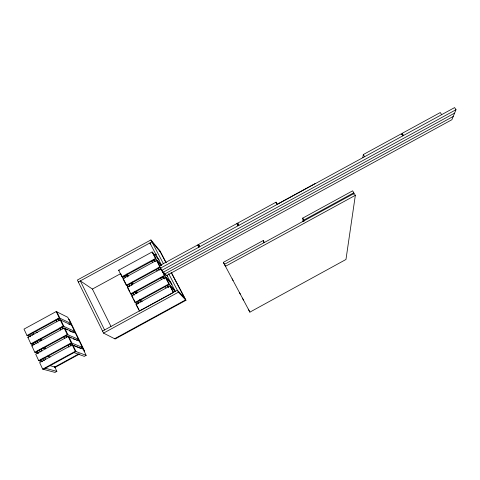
<?xml version="1.0" encoding="UTF-8"?>
<svg xmlns="http://www.w3.org/2000/svg" width="480" height="480" viewBox="0 0 480 480"><rect width="100%" height="100%" fill="white"/><g stroke="black" fill="none" stroke-linecap="round" stroke-linejoin="round"><path stroke-width="0.72" d="M353.586 194.184L353.784 192.768L352.62 190.848L302.754 218.1L303.018 221.682M224.43 264.324L354.174 193.404L355.338 195.324L345.972 259.476L249.906 312.126L248.286 309.156M362.838 157.518L363.288 154.572L401.436 133.752L402.792 135.876M401.856 134.598L402.198 133.332L440.274 112.554L441.66 114.666M160.374 268.212L454.602 107.598L456 109.71L451.884 119.718L166.326 275.664L161.55 270.456L159.192 265.962L197.706 244.944L198.96 246.972M74.01 352.602L84.3 356.37L86.166 355.344L67.758 317.28L56.214 311.538L24 329.112L26.982 335.496L30.426 336.756M159.27 260.106L152.118 251.964L118.632 270.222L121.95 276.744L155.514 258.432L161.592 265.266M128.478 287.046L126.288 285.258L122.952 278.706L156.534 260.382L161.178 265.578M26.982 335.496L59.262 317.88L70.692 323.352L68.844 324.366M27.738 335.772L59.934 318.198L56.892 311.874M33.738 344.814L30.87 343.836L27.876 337.416L60.174 319.782L71.58 325.182M199.686 246.75L198.48 244.524L236.922 223.542L238.158 225.75M238.53 225.372L237.69 223.122L276.06 202.182L277.326 204.366M126.288 285.258L159.948 266.886M126.81 285.684L160.38 267.366M277.266 204.228L315.174 183.54M131.622 283.974L132.906 283.278L132.264 282.03M132.918 295.614L130.65 293.826L127.296 287.232L160.974 268.848L164.406 275.394L171.048 282.558M161.55 270.456L456 109.71M30.87 343.836L63.24 326.16L74.532 331.284L72.678 332.298M31.626 344.088L63.906 326.466L60.852 320.106M454.602 113.112L163.176 272.232L162.3 270.558M39.84 340.2L41.694 339.186L40.362 338.688M38.316 353.34L34.788 352.224L31.776 345.762L64.164 328.08L75.42 333.126M453.228 116.448L164.766 273.966L164.19 272.862M130.65 293.826L164.406 275.394M135.792 292.122L137.076 291.42M137.262 304.134L135.042 302.448L131.664 295.812L165.438 277.368L172.044 284.454M34.788 352.224L67.242 334.494L78.39 339.264L76.53 340.278M35.532 352.458L67.902 334.776L64.83 328.374M44.22 347.844L45.456 347.166M79.284 341.112L68.172 336.42L35.694 354.162L38.724 360.654L42.216 361.674M135.042 302.448L168.894 283.95L174.828 290.202M172.752 292.92L139.458 311.118L136.062 304.44L169.932 285.936L175.326 291.588M38.724 360.654L71.274 342.87L82.266 347.28L80.4 348.3L69.972 344.196M39.456 360.87L71.922 343.128L68.826 336.696M83.166 349.14L72.204 344.808L39.636 362.61L42.684 369.138L54.99 372.402L56.862 371.376L54.51 366.378M249.906 312.126L223.35 262.35L263.274 240.528L264.384 242.484M303.984 221.46L303.882 220.038L353.784 192.768M102.534 331.092L177.348 290.196L184.62 298.002M355.338 195.324L225.51 266.298L223.35 262.35M103.536 333.114L178.398 292.194L185.97 300.27L115.152 339L103.536 333.114L77.358 280.038L150.906 239.946L159.804 250.644L166.086 262.554M42.684 369.138L75.324 351.294L86.166 355.344M43.41 369.336L75.96 351.534L72.852 345.066M54.228 367.314L78.876 353.838M54.894 367.506L79.476 354.06M114.618 338.73L185.622 299.898L171.108 272.364M78.318 281.994L151.92 241.872L160.362 251.988M92.454 289.032L120.534 273.714M154.488 255.192L156.444 254.124M45.366 368.262L56.862 371.376M49.356 365.448L54.798 367.002M47.352 356.178L50.112 357.054M31.776 345.762L32.52 346.014M42.834 347.82L45.63 348.78M27.876 337.416L28.632 337.686M38.562 339.558L41.226 340.536M34.776 331.5L37.47 332.55M84.066 351L84.654 351.228L69.258 319.404L68.634 319.098M65.964 335.832L71.244 338.058M73.224 338.892L75.21 339.726M61.974 327.522L63.978 328.416M65.988 329.31L67.326 329.91M69.33 330.804L72.006 331.998M58.002 319.254L60.714 320.532M136.062 304.44L138.936 309.48M138.702 302.598L137.574 301.722L138.588 303.714M131.664 295.812L132.174 296.214M139.944 299.676L142.242 301.506M127.296 287.232L127.818 287.652M135.852 291.504L137.496 292.854M122.952 278.706L123.48 279.144M121.95 276.744L124.182 278.616M131.634 283.26L132.75 284.202M124.494 276.096L125.616 277.05M131.784 282.318L132.906 283.278M118.632 270.222L119.172 270.69M127.044 274.716L128.646 276.108M167.28 285.492L168.804 287.064M162.81 276.954L164.262 278.49M158.364 268.464L159.858 270.078M166.77 275.208L167.748 276.276M160.782 268.656L161.598 269.556M153.948 260.028L155.376 261.6M159.192 265.962L160.02 266.874M150.864 244.08L149.916 242.964L161.394 264.822M402.198 133.332L403.56 135.462M363.288 154.572L364.62 156.714M198.48 244.524L199.722 246.558M302.754 218.1L303.882 220.038M237.69 223.122L238.926 225.33M232.122 278.814L233.106 280.614M239.358 292.404L240.27 294.06M242.406 298.122L243.45 300.03M197.706 244.944L198.912 247.17M171.318 272.478L185.97 300.27M159.396 250.152L166.038 262.758M150.906 239.946L163.416 263.718M168.642 273.648L178.398 292.194M166.962 275.418L175.308 291.312M165.756 274.572L166.326 275.664M152.568 252.474L155.952 258.93L122.484 277.188L120.498 273.288M156.972 260.874L159.696 266.064M162.774 271.932L164.826 275.85L131.166 294.234L130.494 292.914M165.858 277.818L169.302 284.388L135.546 302.826L133.86 299.52M170.34 286.362L173.46 292.308M152.118 251.964L155.514 258.432M156.534 260.382L159.606 266.238M165.438 277.368L168.894 283.95M169.932 285.936L173.406 292.56M163.458 276.99L164.49 278.97M167.946 285.57L168.642 286.89M153.972 260.076L154.656 261.378M158.07 267.9L159.096 269.856M162.852 277.032L163.536 278.34M167.292 285.51L168.312 287.466M151.968 261.168L152.646 262.476M156.402 269.652L157.08 270.96M160.494 277.482L161.514 279.438M165.264 286.62L165.948 287.922M126.948 273.996L127.968 275.988M131.706 283.29L132.384 284.616M135.78 291.252L136.794 293.244M140.19 299.886L141.21 301.872M126.528 275.046L127.536 277.014M130.89 283.578L131.898 285.546M134.916 291.45L135.918 293.418M139.278 299.982L140.28 301.95M124.188 275.49L125.19 277.458M128.874 284.676L129.882 286.644M133.23 293.208L134.232 295.182M123.816 279.798L126.48 285.03M128.148 288.312L129.828 291.6M132.51 296.874L133.188 298.194M110.964 326.406L92.406 289.062L80.328 280.896L104.58 329.97M56.214 311.538L59.262 317.88M60.174 319.782L63.24 326.16M64.164 328.08L67.242 334.494M68.172 336.42L71.274 342.87M72.204 344.808L75.324 351.294M57.81 318.846L58.77 320.844M61.644 326.832L62.598 328.83M65.796 335.484L66.75 337.482M69.948 344.136L70.902 346.128M55.878 319.902L56.838 321.9M59.706 327.888L60.666 329.886M63.852 336.546L64.812 338.544M67.998 345.198L68.958 347.196M32.976 332.256L33.93 334.29M37.11 341.064L38.064 343.098M40.926 349.2L41.88 351.228M44.742 357.33L45.696 359.364M31.416 333.252L32.352 335.262M35.178 341.286L36.12 343.29M39.252 349.98L40.194 351.99M43.014 358.014L44.268 360.69M29.484 334.308L30.42 336.318M33.24 342.342L34.176 344.352M37.308 351.042L38.25 353.052M41.064 359.076L42.318 361.752M236.922 223.542L237.558 225.228M263.274 240.528L263.868 242.658M276.06 202.182L276.396 204.03"/></g></svg>
